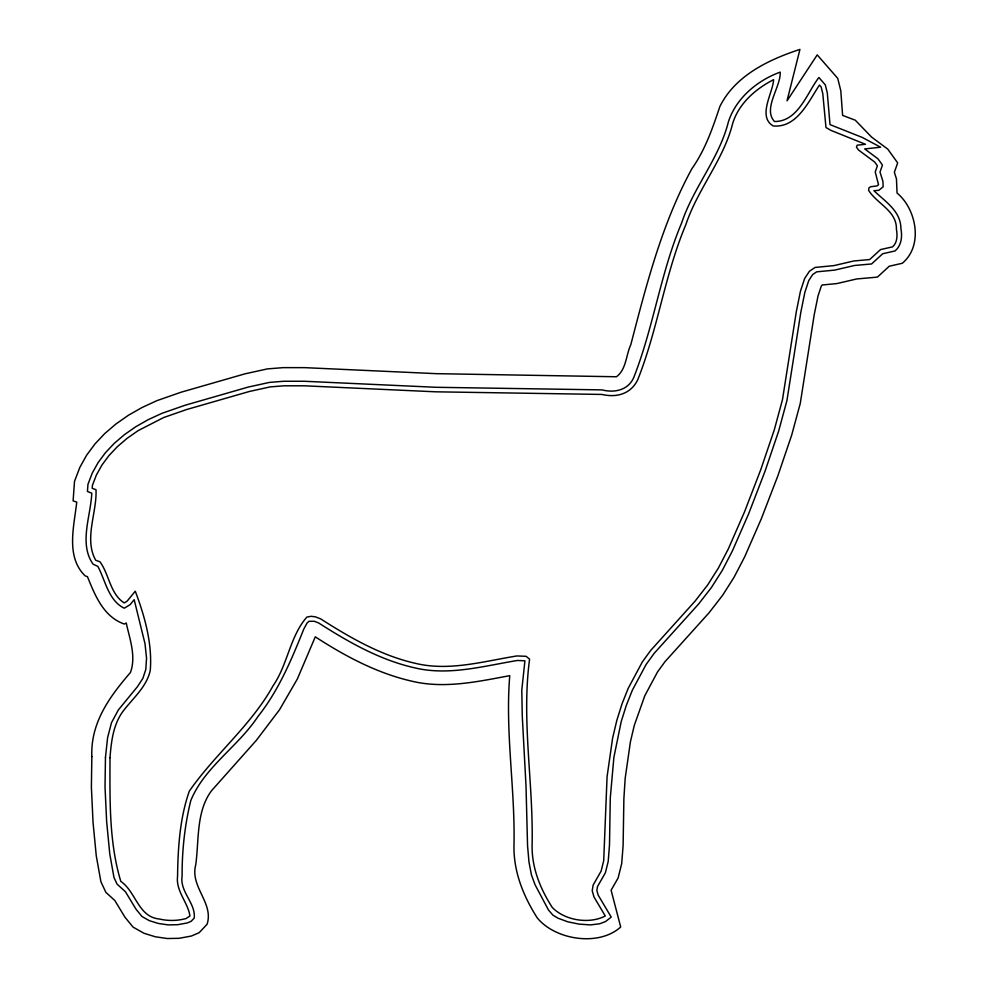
<?xml version="1.0" encoding="UTF-8"?>
<svg xmlns="http://www.w3.org/2000/svg" width="988" height="988" viewBox="0 0 988 988"><rect width="100%" height="100%" fill="white"/><g stroke="black" fill="none" stroke-linecap="round" stroke-linejoin="round"><path stroke-width="1.48" d="M91.835 756.586L91.39 787.189L93.045 822.485L96.268 855.843L100.9 881.716L105.901 892.386L114.83 900.513L124.933 917.173L133.071 927.115L143.902 933.24L155.338 936.785L167.305 938.526L179.1 938.304L191.339 936.044L199.23 932.647L207.085 924.262C213.976 902.896 189.857 886.989 195.71 864.957C199.144 840.405 195.957 811.827 211.42 790.857L256.312 740.383L279.555 709.717L297.326 679.04L315.283 636.84C344.985 656.081 376.601 673.026 411.317 681.065C443.97 689.081 477.476 681.683 509.759 675.656C505.016 732.454 515.378 789.535 513.958 846.494C513.735 872.33 523.541 896.338 537.213 917.84C555.133 939.934 598.876 946.899 620.699 926.979L611.103 890.225L618.13 877.962L621.699 863.598L623.107 845.58L623.885 798.6L625.182 778.297L630.43 741.692L634.333 725.278L644.806 695.737L657.539 671.926L664.887 661.799L709.026 612.807L722.586 595.344L734.047 577.288L744.668 556.874L761.291 518.848L777.852 475.87L791.709 435.041L800.268 403.425L814.236 314.666L818.039 295.918L821.127 286.532L822.127 285.001L836.861 283.581L856.695 278.962L877.393 277.109L889.237 266.241L902.303 263.265C923.78 245.394 916.123 208.666 897.055 193.068L896.462 178.952L894.362 172.283L897.672 162.897L887.78 149.139L871.577 137.073L855.299 120.215L842.616 115.398L840.788 90.698L837.725 78.348L817.212 54.883L787.028 100.85L799.947 49.4C768.701 59.626 735.27 75.52 719.882 106.482C712.607 128.168 705.296 149.657 691.921 168.676C661.911 223.597 646.473 284.544 630.813 344.664C625.947 355.062 626.417 369.314 616.5 376.761L436.276 373.662L304.699 367.647L283.223 367.635L267.439 368.894L244.975 373.834L180.94 392.261L156.894 400.659L142.062 407.501L128.428 415.256L115.979 423.963L104.777 433.534L94.947 443.983L86.598 455.246L79.88 467.312L74.508 481.317L73.112 500.842L76.743 502.139C74.125 526.271 65.467 556.676 85.153 575.881L87.45 576.671C95.07 595.468 103.481 616.796 124.377 624.07L126.229 622.946C129.687 638.952 136.319 656.279 130.478 672.445C109.532 696.787 90.501 722.697 91.835 756.586M105.457 757.426L105.024 786.967L106.642 821.522L109.779 853.99L113.991 877.554L117.078 884.137L125.451 891.756L136.085 909.293L142 916.518L149.336 920.668L158.352 923.459L168.17 924.892L177.717 924.706L187.362 922.928L191.227 921.261L194.216 918.074C195.92 903.131 179.495 891.806 182.113 875.911C181.99 850.594 184.744 825.141 190.795 800.552C204.479 767.059 238.244 746.446 257.93 716.535C278.628 690.501 291.534 659.7 303.785 629.084L307.009 623.095L308.972 621.316L314.283 621.267L318.667 622.983C348.418 642.027 379.59 659.848 414.355 667.765C448.676 676.125 483.589 665.998 517.453 660.466L524.924 660.824L521.788 690.106L522.269 716.028L526.011 786.028L527.555 845.728L528.975 862.005L531.421 874.886L535.039 884.717L548.513 910.072L552.947 915.16L558.134 918.26L567.841 921.829L579.227 924.138L590.491 924.916L599.691 923.78L605.57 921.532L611.226 917.099L598.197 895.165L596.851 890.472L597.493 886.569L605.36 872.836L608.213 861.413L609.497 844.938L610.275 798.045L613.881 757.401L621.193 721.648L626.293 705.432L632.345 690.204L646.127 664.442L654.278 653.216L698.565 604.063L711.434 587.502L722.24 570.484L732.367 550.995L748.694 513.674L765.033 471.239L778.668 431.064L786.93 400.572L800.823 312.257L804.837 292.423L808.752 280.555L812.704 274.528L816.656 271.848L834.65 270.107L854.534 265.476L871.577 263.957L882.692 253.755L895.017 250.952C901.538 245.555 902.439 236.354 900.908 228.524C900.821 211.012 885.162 201.552 873.948 190.709L878.838 190.301L883.161 186.806L882.926 181.323L879.999 172.048L882.457 165.07L877.949 158.796L864.698 148.941L880.604 147.212L862.339 137.468L830.019 124.624L827.289 92.86L825.289 84.832L818.891 77.509C806.863 92.996 798.316 121.61 774.53 121.524C762.44 108.89 781.088 86.66 780.187 72.124C757.265 80.473 735.998 98.145 728.366 121.956C719.289 158.216 693.415 187.424 681.671 222.88C660.577 272.799 653.537 327.361 633.703 377.626C628.121 390.223 614.45 393.113 602.038 389.889L435.918 387.284L304.353 381.269L283.766 381.257L269.465 382.405L248.321 387.049L185.077 405.253L162.007 413.305L148.286 419.628L135.714 426.779L124.327 434.745L114.2 443.414L105.42 452.739L98.071 462.656L92.255 473.104L87.957 484.305L87.438 491.481L91.773 493.173C90.871 515.909 78.62 543.733 93.107 564.197L97.849 566.396C105.469 580.499 108.408 600.556 124.253 608.213L130.12 604.656L134.183 599.691L145.014 643.744L146.557 658.206L145.779 669.555L142.852 678.41L137.406 686.734L118.375 709.903L111.483 722.722L107.593 737.715L105.457 757.426M109.989 757.697C109.964 798.872 108.803 841.776 120.808 881.382C136.06 891.769 138.11 916.975 159.364 919.013A54.686 54.686 0 0 0 186.028 918.556L189.931 916.012C188.078 902.538 175.58 891.09 177.568 876.134C177.964 847.605 179.816 818.286 189.301 791.166C214.89 754.227 251.236 725.34 273.182 685.586C287.706 664.591 290.015 636.124 306.885 617.08L311.121 616.314L315.394 616.833L320.68 618.896C350.147 637.705 380.923 655.501 415.368 663.331C449.194 671.531 483.564 661.293 516.934 655.946L526.135 656.304L529.58 659.169C521.306 721.03 533.545 783.336 532.1 845.481C531.766 867.97 540.312 888.805 552.28 907.478C564.914 920.52 589.256 924.385 605.286 915.987L593.986 896.981L592.207 890.744L593.146 885.026L601.112 871.12L603.705 860.684L607.077 776.667L612.622 738.036L616.808 720.45L622.008 703.913L628.195 688.364L642.324 661.96L650.746 650.363L695.083 601.136L707.717 584.884L718.301 568.211L728.267 549.032L744.495 511.945L760.76 469.683L774.32 429.743L782.484 399.634L796.353 311.455L800.441 291.25L804.627 278.567L809.407 271.28L815.063 267.439L833.909 265.611L853.817 260.98L869.638 259.56L880.506 249.594L892.584 246.852C897.499 242.517 897.462 235.243 896.425 229.29C896.894 210.679 876.936 203.886 868.576 190.276L868.983 187.794L870.7 186.72L876.986 185.954L878.53 184.707L875.22 171.974L877.393 165.799L874.676 162.02L858.547 150.028L856.435 147.15L857.201 145.187L865.476 144.285L831.093 130.453L825.98 127.551L822.782 93.576L821.152 86.993L819.46 85.054C808.579 101.394 797.02 128.119 773.221 125.945C757.166 116.584 772.962 92.884 773.604 79.695C755.635 88.784 738.777 103.555 732.688 123.401C723.611 159.772 697.689 189.066 685.87 224.597C664.726 274.664 657.798 329.424 637.717 379.775C630.863 394.002 616.636 397.868 601.927 394.434L435.794 391.816L304.242 385.802L283.951 385.802L270.132 386.901L249.445 391.458L186.448 409.588L163.712 417.516L138.147 430.62L127.106 438.339L117.337 446.7L108.902 455.653L101.9 465.113L96.379 475.03L92.427 485.306L92.217 488.356L95.997 489.69C97.12 512.537 83.671 538.868 95.75 560.307L99.924 561.74C109.199 574.287 110.15 594.035 124.216 602.927L127.094 601.173L135.27 591.207C144.631 615.919 152.448 643.571 150.262 670.432C146.545 687.512 132.034 698.911 122.154 712.447C113.04 725.748 111.236 742.037 109.989 757.697"/></g></svg>
